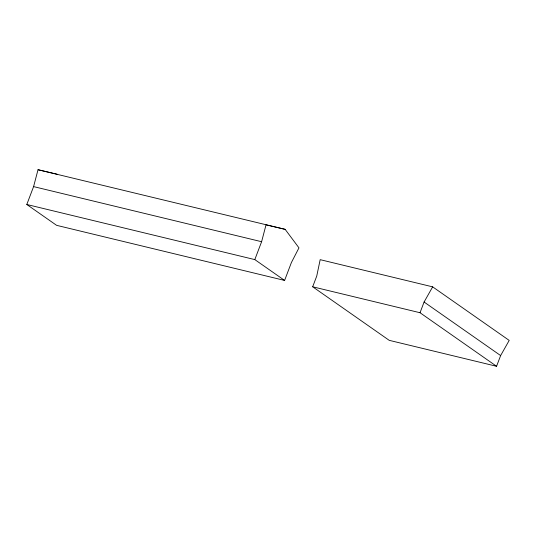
<?xml version="1.0" encoding="UTF-8"?>
<svg xmlns="http://www.w3.org/2000/svg" width="536" height="536" viewBox="0 0 536 536"><rect width="100%" height="100%" fill="white"/><g stroke="black" fill="none" stroke-linecap="round" stroke-linejoin="round"><path stroke-width="0.8" d="M38.023 169.718L285.152 229.354L298.961 247.86L291.396 262.553L284.603 280.435L56.588 225.328L26.8 204.491L33.594 186.602L38.023 169.718L57.144 174.24M284.603 280.435L254.814 259.598L261.608 241.716L266.037 224.825L285.152 229.354M312.676 286.787L316.743 276.074L320.173 259.665L432.659 286.854L509.2 340.407L500.631 355.569L496.564 366.282L389.223 340.34L312.676 286.787L420.023 312.729L496.564 366.282M420.023 312.729L424.09 302.023L432.659 286.854M33.594 186.602L261.608 241.716M26.8 204.491L254.814 259.598M424.09 302.023L500.631 355.569"/></g></svg>
